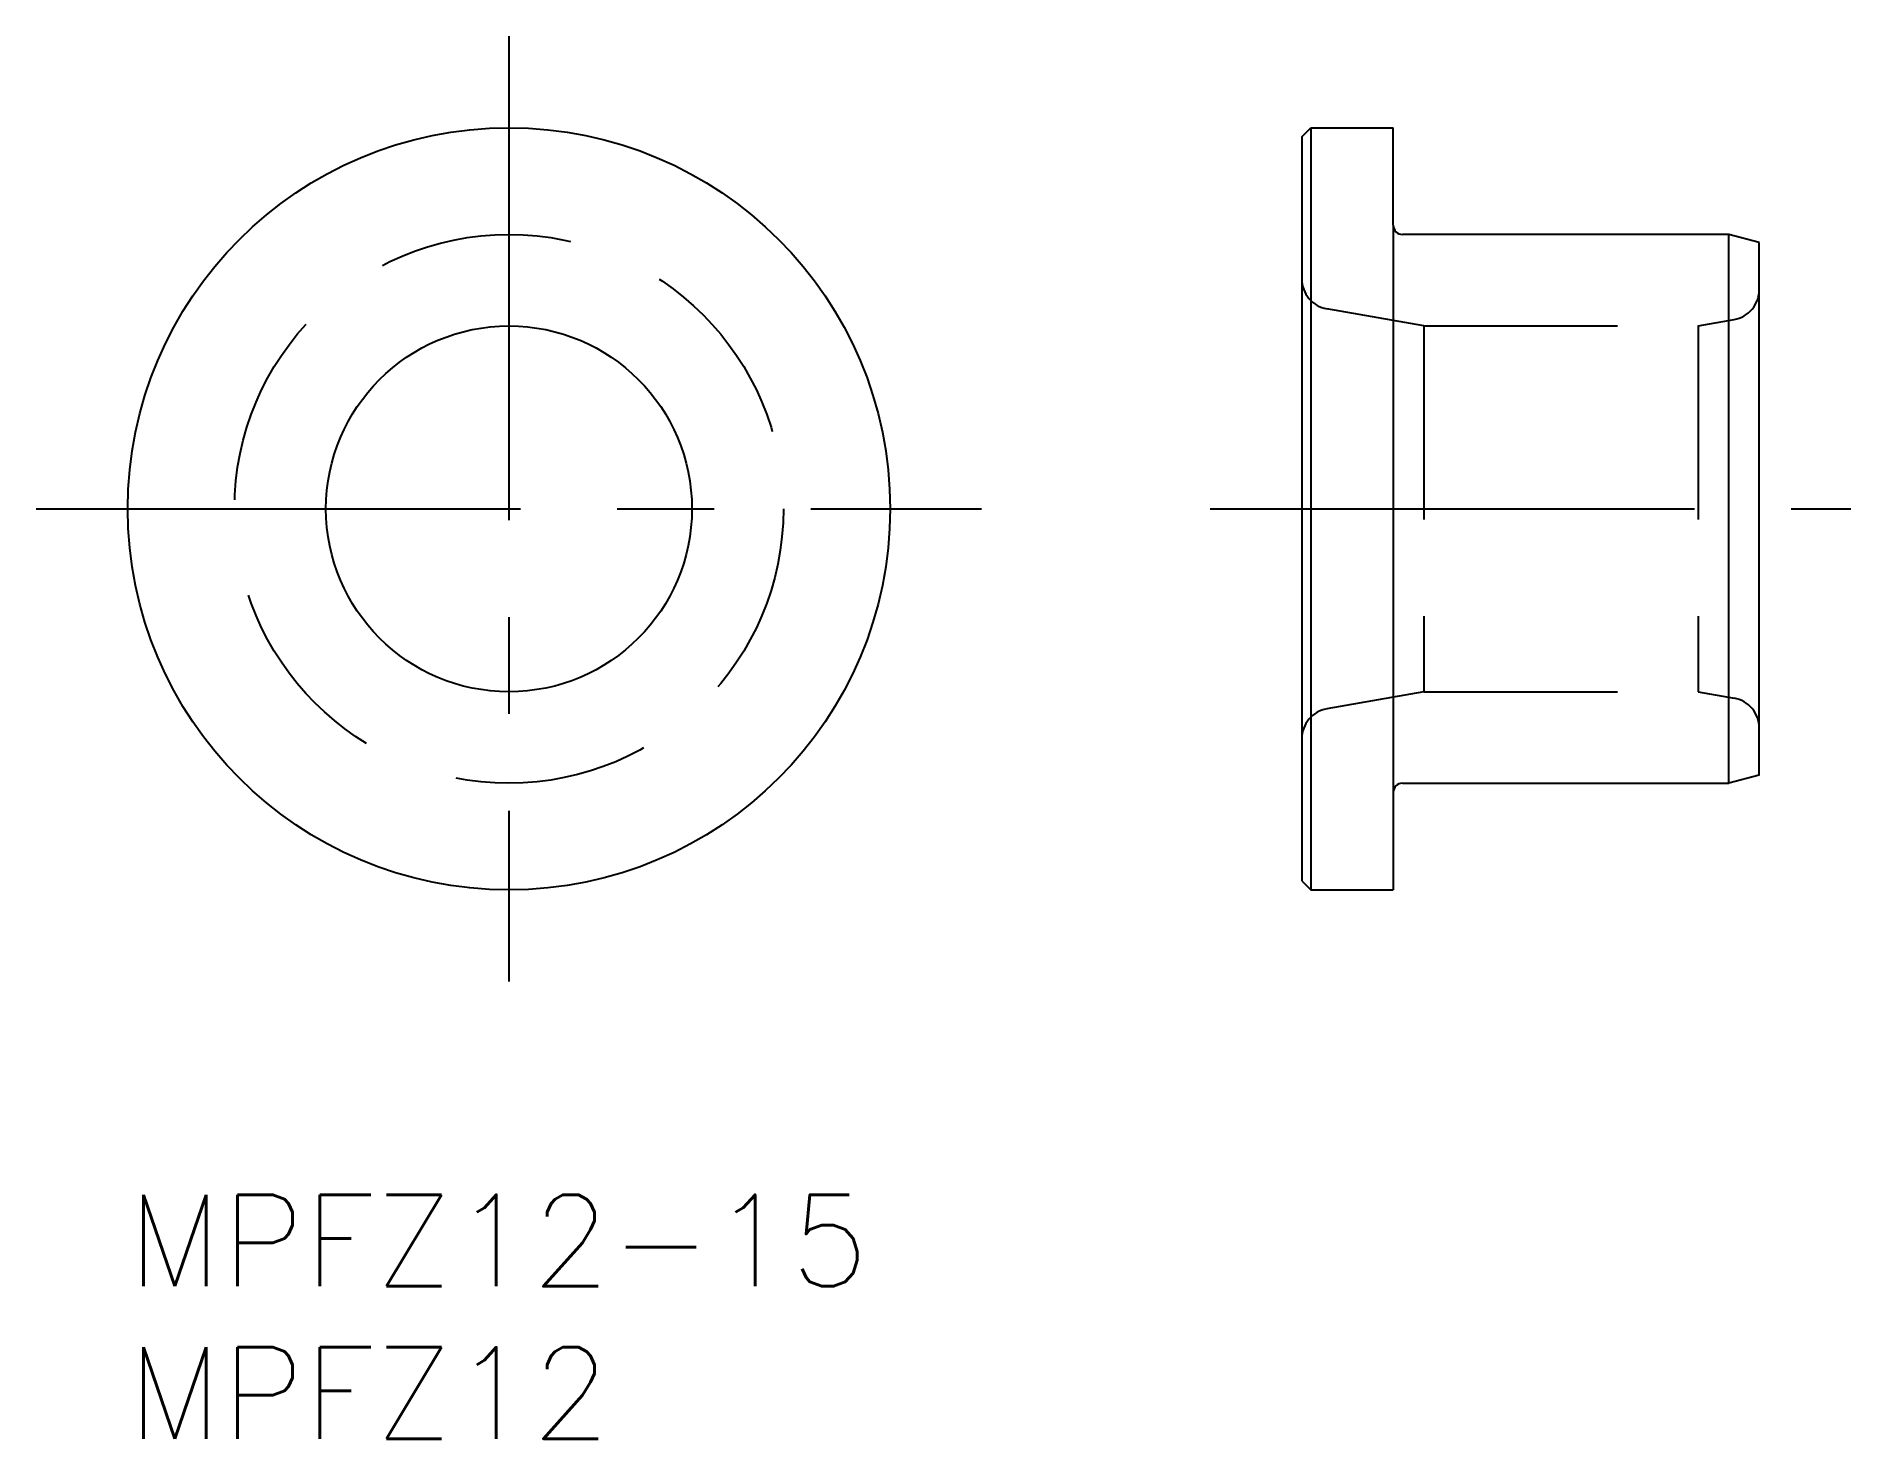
# Model space of a CAD drawing. Extents: x -3 to 56.5, y -8 to 38.
import ezdxf

# ---------------------------------------------------------------- set-up
doc = ezdxf.new("R2010")
doc.units = 0
doc.header["$LTSCALE"] = 0.5
doc.linetypes.add('CENTER', pattern=[50.8, 31.75, -6.35, 6.35, -6.35])
doc.linetypes.add('DASHED', pattern=[19.05, 12.7, -6.35])
doc.layers.get('0').update_dxf_attribs({"linetype": 'CONTINUOUS'})
for name, color, linetype in [('MSM_CENTER', 1, 'CENTER'), ('MSM_CONTINUOUS', 7, 'CONTINUOUS'), ('MSM_DASHED', 4, 'DASHED'), ('MSM_PART_NUMBER', 7, 'CONTINUOUS')]:
    doc.layers.add(name, color=color, linetype=linetype)
doc.styles.get("Standard").update_dxf_attribs({"font": 'txt.shx', "height": 3, "bigfont": 'bigfont.shx'})

# ---------------------------------------------------------------- blocks, each defined once
blk = doc.blocks.new('*U23')
at = {"layer": 'MSM_PART_NUMBER'}
blk.add_text('MPFZ12-15', height=3, dxfattribs=at).set_placement((0, -3))
blk = doc.blocks.new('*U24')
at = {"layer": 'MSM_PART_NUMBER'}
blk.add_text('MPFZ12', height=3, dxfattribs=at).set_placement((0, -8))

msp = doc.modelspace()

# ---------------------------------------------------------------- linework, layer by layer
at = {"layer": 'MSM_CENTER'}
for p, q in [((12.5, 38), (12.5, 7)), ((-3, 22.5), (28, 22.5)), ((35.5, 22.5), (56.5, 22.5))]:
    msp.add_line(p, q, dxfattribs=at)
at = {"layer": 'MSM_CONTINUOUS'}
for p, q in [((38.5, 34.7), (38.8, 35)), ((38.5, 34.7), (38.5, 10.3)), ((38.8, 35), (38.8, 10)), ((38.8, 35), (41.5, 35)), ((41.5, 31.8), (41.5, 35)), ((41.5, 31.8), (41.5, 13.2)), ((52.5, 31.5), (41.8, 31.5)), ((53.5, 31.232), (52.5, 31.5)), ((52.5, 13.5), (52.5, 31.5)), ((53.5, 13.768), (53.5, 31.232)), ((53.5, 13.768), (52.5, 13.5)), ((41.5, 13.2), (41.5, 10)), ((41.8, 13.5), (52.5, 13.5)), ((38.5, 10.3), (38.8, 10)), ((38.8, 10), (41.5, 10))]:
    msp.add_line(p, q, dxfattribs=at)
for radius in [12.5, 6]:
    msp.add_circle((12.5, 22.5), radius, dxfattribs=at)
for centre, start, end in [((41.8, 31.8), 180, 270), ((41.8, 13.2), 90, 180)]:
    msp.add_arc(centre, 0.3, start, end, dxfattribs=at)
at = {"layer": 'MSM_DASHED'}
for p, q in [((42.5, 28.5), (39.326, 29.06)), ((51.5, 28.5), (52.674, 28.707)), ((42.5, 28.5), (51.5, 28.5)), ((42.5, 28.5), (42.5, 16.5)), ((51.5, 28.5), (51.5, 16.5)), ((42.5, 16.5), (39.326, 15.94)), ((42.5, 16.5), (51.5, 16.5)), ((51.5, 16.5), (52.674, 16.293))]:
    msp.add_line(p, q, dxfattribs=at)
msp.add_circle((12.5, 22.5), 9, dxfattribs=at)
for centre, start, end in [((39.5, 30.044), 180, 260), ((52.5, 29.692), 280, 0), ((52.5, 15.308), 0, 80), ((39.5, 14.956), 100, 180)]:
    msp.add_arc(centre, 1, start, end, dxfattribs=at)

# ---------------------------------------------------------------- block references
for name in ['*U23', '*U24']:
    msp.add_blockref(name, (0, 0))

doc.saveas('drawing.dxf')
